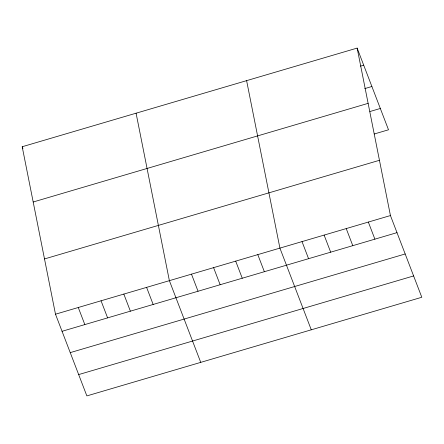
<?xml version="1.0" encoding="UTF-8"?>
<svg xmlns="http://www.w3.org/2000/svg" width="444" height="444" viewBox="0 0 444 444"><rect width="100%" height="100%" fill="white"/><g stroke="black" fill="none" stroke-linecap="round" stroke-linejoin="round"><path stroke-width="0.67" d="M357.143 48.091L390.437 215.556L421.8 297.264L86.858 395.909L55.494 314.208L22.2 146.736L357.143 48.091L388.506 129.792L374.198 134.005M360.45 66.134L363.703 65.174M364.735 88.606L371.883 86.502M33.189 202.003L368.126 103.352M369.919 111.533L380.319 108.469M44.505 258.941L379.448 160.295M55.494 314.208L390.437 215.556M62.055 331.296L396.997 232.645M70.241 352.619L405.183 253.968M78.671 374.586L413.614 275.94M368.331 222.067L374.891 239.155M346.226 228.582L352.786 245.665M324.12 235.092L330.68 252.175M302.014 241.603L308.569 258.691M311.272 329.82L279.909 248.113L246.609 80.642M257.798 254.623L264.358 271.711M235.692 261.133L242.252 278.222M213.586 267.643L220.146 284.732M191.481 274.153L198.041 291.242M200.738 362.371L169.375 280.663L136.08 113.198M146.598 287.373L153.158 304.462M123.826 294.083L130.381 311.172M101.049 300.788L107.609 317.876M22.2 146.736L22.927 148.635M78.272 307.498L84.832 324.586"/></g></svg>
